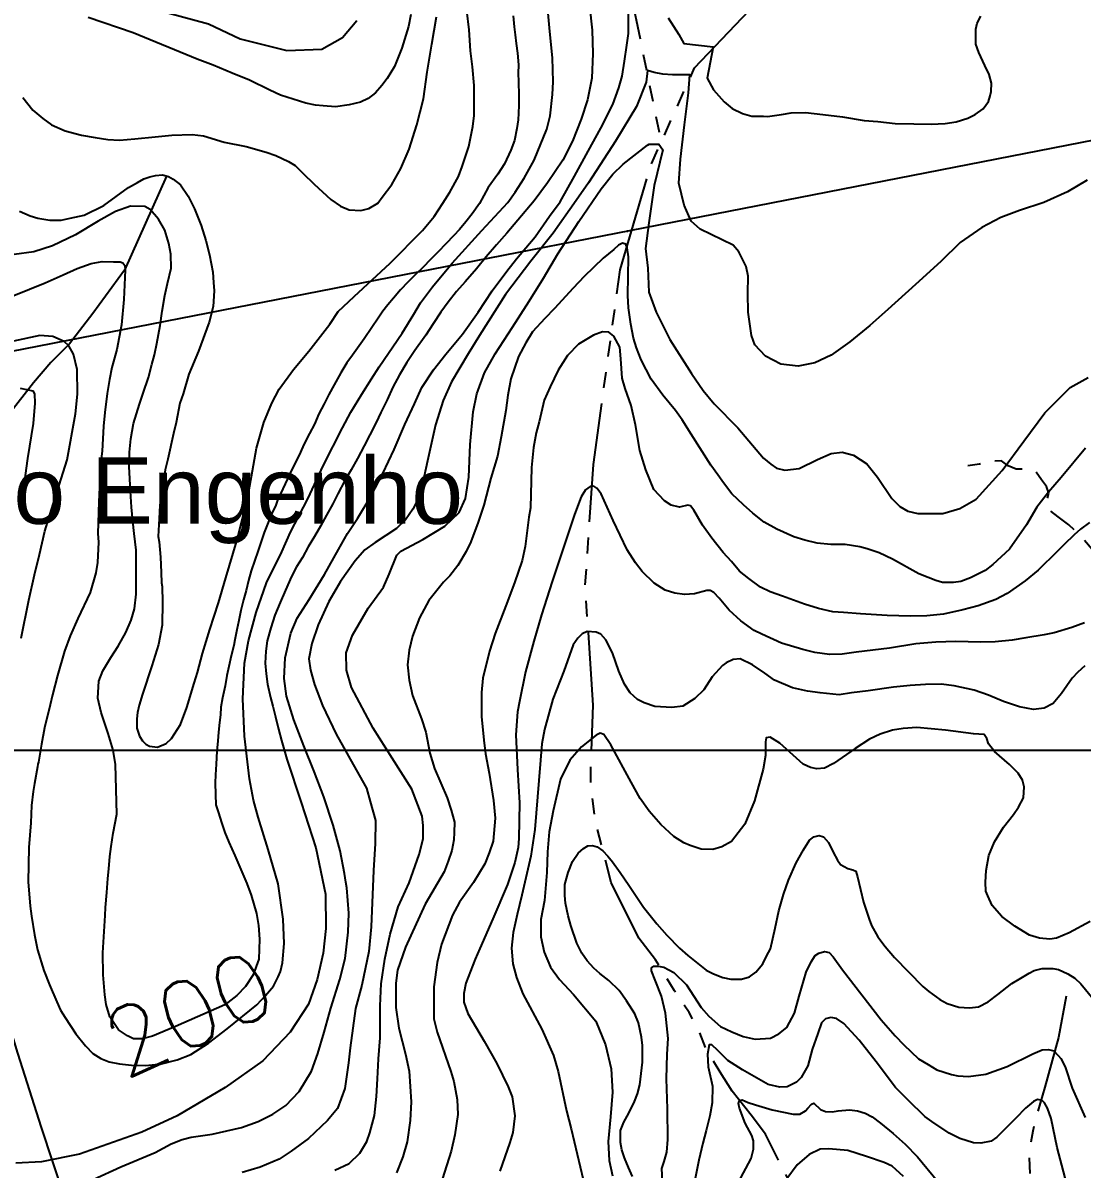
# Model space of a CAD drawing. Header units: millimetres. Extents: x 548366 to 1117317, y 7446967 to 14899125.
# Drawn here: x 550548 to 551217, y 7454151 to 7454874 of the extents above; entities that cross this region are included whole.
import ezdxf
from ezdxf.enums import TextEntityAlignment as Align

# ---------------------------------------------------------------- set-up
doc = ezdxf.new("R2010")
doc.units = ezdxf.units.MM
doc.header["$MEASUREMENT"] = 0
doc.linetypes.add('RIO_PERIODICO', pattern=[5.8, 3, -0.4, 0.4, -0.4, 0.4, -0.4, 0.4, -0.4])
doc.linetypes.add('TRILHA', pattern=[2.25, 1.5, -0.75])
for name, color, linetype in [('CURVA_INTERMEDIÁRIA', 32, 'Continuous'), ('CURVA_MESTRA', 36, 'Continuous'), ('MALHA_TM', 8, 'Continuous'), ('RADIAIS', 222, 'Continuous'), ('RIO_PERIÓDICO', 4, 'RIO_PERIODICO'), ('RIO_PERMANENTE', 4, 'Continuous'), ('TRILHA', 1, 'TRILHA'), ('TXT_CURVA_MESTRA', 7, 'Continuous'), ('TXT_TOPÔNIMOS_1', 2, 'Continuous')]:
    doc.layers.add(name, color=color, linetype=linetype)
doc.styles.add('ARIAL', font='ARIAL.TTF')
doc.styles.add('ROMANS', font='romans.shx')

msp = doc.modelspace()

# ---------------------------------------------------------------- linework, layer by layer
at = {"layer": 'CURVA_INTERMEDIÁRIA'}
for points, elevation in [([(550542.4, 7454702.09), (550562.08, 7454709.97), (550573.59, 7454715.11), (550582.35, 7454719.09), (550591.2, 7454722.19), (550598.17, 7454723.47), (550605.26, 7454723.23), (550609.4, 7454723.23), (550611.24, 7454722.76), (550612.43, 7454720.93), (550612.75, 7454718.14), (550611.76, 7454699.64), (550610.39, 7454683.61), (550607.36, 7454667.9), (550604.33, 7454656.54), (550602.74, 7454649.06), (550601.23, 7454640.23), (550599.8, 7454628.24), (550599, 7454619.57), (550598.13, 7454603.81), (550597.33, 7454597.21), (550596.78, 7454589.89), (550595.98, 7454571.76), (550595.35, 7454551.91), (550595.75, 7454546.36), (550595.19, 7454533.56), (550594.24, 7454526.98), (550590.57, 7454514.49), (550582.83, 7454498.14), (550578.04, 7454487.27), (550574.38, 7454477.48), (550569.92, 7454462.15), (550566.87, 7454450), (550565.28, 7454443.64), (550561.69, 7454429.04), (550559.85, 7454418.9), (550557.94, 7454407.52), (550557.59, 7454406.13), (550557.22, 7454404.44), (550555.39, 7454393.94), (550554.59, 7454388.88), (550553.48, 7454380.13), (550553.08, 7454369.15), (550551.8, 7454353.59), (550551.41, 7454331.97), (550552.61, 7454316.49), (550553.49, 7454310.28), (550555.33, 7454298.36), (550557.24, 7454289.05), (550561.32, 7454276.03), (550564.83, 7454266.8), (550569.46, 7454256.16), (550571.93, 7454250.83), (550574.8, 7454246.37), (550581.5, 7454235.9), (550587.56, 7454228.35), (550592.29, 7454223.46), (550597.23, 7454220.44), (550602.65, 7454218.21), (550609.11, 7454216.94), (550616.68, 7454216.14), (550625.6, 7454215.98), (550635.53, 7454217.01), (550645.58, 7454219.47), (550654.14, 7454222.98), (550665.29, 7454229.98), (550677.01, 7454239.05), (550695.84, 7454254.22), (550701.21, 7454260.07), (550706.23, 7454266.11), (550709.27, 7454271.95), (550710.7, 7454275.21), (550711.98, 7454280.78), (550712.94, 7454293), (550712.38, 7454308.32), (550709.27, 7454330.64), (550702.89, 7454352.25), (550696.67, 7454372.67), (550693.7, 7454383.4), (550691.15, 7454396.93), (550689.79, 7454407.75), (550687.95, 7454423.9), (550686.83, 7454447.43), (550688.02, 7454469.86), (550690.42, 7454483.98), (550695.44, 7454501.84), (550701.9, 7454520.61), (550711.55, 7454540.3), (550716.98, 7454552.68), (550727.92, 7454573.65), (550737.88, 7454594.87), (550749.84, 7454618.57), (550755.04, 7454628.33), (550762.05, 7454639.86), (550768.12, 7454649.46), (550772.97, 7454657.02), (550787.41, 7454678.25), (550794.84, 7454690.3), (550799.14, 7454697.46), (550806.64, 7454707.48), (550818.98, 7454722.44), (550837.8, 7454743.18), (550854.14, 7454760.73), (550858.86, 7454767.23), (550864.59, 7454776.06), (550870.8, 7454787.46), (550878.76, 7454807.1), (550880.9, 7454815.45), (550882.37, 7454828.91), (550882.79, 7454837), (550882.37, 7454852.17), (550880.66, 7454868.63), (550879.24, 7454884.88)], 190), ([(550905.66, 7454884.9), (550907.51, 7454869.64), (550907.93, 7454854.74), (550907.14, 7454839.18), (550904.51, 7454825.57), (550900.56, 7454813.34), (550894.98, 7454799.42), (550888.89, 7454787.5), (550879.17, 7454773.12), (550870.85, 7454761.84), (550860.55, 7454749.69), (550853.48, 7454741.4), (550847.05, 7454734), (550840.55, 7454726.48), (550834.37, 7454718.99), (550827.21, 7454710.65), (550821.88, 7454704.52), (550816.53, 7454697.8), (550811.94, 7454691.55), (550807.05, 7454684.11), (550802.38, 7454676.96), (550795.58, 7454667.33), (550790.37, 7454659.84), (550785.82, 7454652.03), (550781.67, 7454644.19), (550777.95, 7454636.29), (550773.95, 7454628.27), (550771.12, 7454621.79), (550767.13, 7454614.11), (550763.59, 7454607.17), (550759.22, 7454599.25), (550755.27, 7454592.08), (550751.23, 7454585.23), (550746.91, 7454576.89), (550743.67, 7454570.45), (550739.74, 7454563.47), (550735.9, 7454556.36), (550732.24, 7454549.84), (550728.27, 7454543.36), (550724.52, 7454536.62), (550720.82, 7454530.83), (550717.63, 7454524.65), (550713.86, 7454516.08), (550710.48, 7454508.31), (550707.19, 7454500.34), (550704.6, 7454492.36), (550702.3, 7454484.09), (550701.38, 7454477.54), (550700.97, 7454469.96), (550701.57, 7454463.14), (550702.42, 7454456.61), (550704.49, 7454448.38), (550705.8, 7454442.75), (550707.53, 7454436.09), (550709.48, 7454428.37), (550711.37, 7454421.18), (550714.61, 7454409.37), (550723.69, 7454381.91), (550733, 7454353.42), (550739.01, 7454324.22), (550739.36, 7454302.45), (550737.71, 7454286.98), (550733.95, 7454270.3), (550728.28, 7454254.74), (550716.72, 7454237.07), (550699.49, 7454219.01), (550675.84, 7454201.98), (550645.45, 7454184.2), (550623.27, 7454173.96), (550583.91, 7454160.08), (550559.91, 7454155.15), (550543.68, 7454154.33)], 180), ([(550592.48, 7454143.98), (550609.89, 7454152.08), (550631.58, 7454161.04), (550641.59, 7454166.57), (550648.61, 7454169.25), (550654.28, 7454170.68), (550667.47, 7454172.6), (550686.17, 7454176.82), (550696.66, 7454180.71), (550705.78, 7454185.2), (550714.11, 7454190.68), (550722.39, 7454199.64), (550730.18, 7454212.31), (550734.2, 7454223.53), (550738.23, 7454237.05), (550742.53, 7454252.25), (550748.11, 7454270.24), (550751.5, 7454283.56), (550753.38, 7454300.1), (550753.86, 7454312.08), (550752.68, 7454328.19), (550752.03, 7454331.8), (550751.12, 7454337.17), (550748.28, 7454351.54), (550743.93, 7454367.66), (550737.97, 7454385.59), (550731.9, 7454401.6), (550725.5, 7454417.82), (550719.05, 7454434.2), (550714.59, 7454449.13), (550712.92, 7454460.2), (550713.72, 7454473.25), (550717.21, 7454488.87), (550721.29, 7454498.27), (550728.75, 7454510.2), (550738.53, 7454525.88), (550747.28, 7454541.61), (550752.98, 7454551.89), (550759.21, 7454561.32), (550767.97, 7454575.5), (550775.33, 7454589.62), (550782.47, 7454604.82), (550789.17, 7454620.67), (550795.24, 7454633.71), (550799.97, 7454644.04), (550807.27, 7454655.09), (550815.06, 7454664.98), (550825.68, 7454677.65), (550835.45, 7454691.5), (550844.41, 7454704.98), (550853.58, 7454717.44), (550859.76, 7454725.24), (550871.45, 7454739.19), (550880.52, 7454752.13), (550887.17, 7454761.27), (550896.33, 7454777.48), (550904.97, 7454793.2), (550912.84, 7454807.71), (550920.45, 7454822.74), (550924.25, 7454833.22), (550926.4, 7454840.49), (550927.78, 7454849.96), (550929.38, 7454860.06), (550930.29, 7454867.55), (550930.28, 7454885.24)], 170), ([(550546, 7454755.29), (550552.63, 7454752.3), (550557.44, 7454750.81), (550565.11, 7454749.58), (550572.29, 7454749.62), (550578.01, 7454750.86), (550586.86, 7454752.76), (550599.16, 7454758.82), (550614.75, 7454770.23), (550620.39, 7454773.3), (550624.36, 7454775.65), (550628.21, 7454777.02), (550631.75, 7454777.76), (550636.32, 7454778.2), (550640.11, 7454777.14), (550643.04, 7454775.44), (550647.51, 7454772.02), (550652.53, 7454764.77), (550656.44, 7454756.72), (550660.61, 7454746.25), (550663.59, 7454736.77), (550665.83, 7454727.66), (550667.94, 7454716.88), (550668.37, 7454710.31), (550668.81, 7454705.05), (550668.13, 7454695.19), (550665.76, 7454685.33), (550658.99, 7454666.99), (550652.91, 7454652.36), (550649.3, 7454640.04), (550647.25, 7454634.15), (550644.77, 7454621.79), (550643.27, 7454615.04), (550639.54, 7454598.8), (550637.87, 7454592.06), (550637.19, 7454587.23), (550636.32, 7454582.52), (550635.26, 7454575.65), (550634.58, 7454569.51), (550634.02, 7454561.33), (550633.58, 7454549.93), (550634.14, 7454546.46), (550635.01, 7454536.85), (550635.38, 7454527.19), (550635.63, 7454520.62), (550635.94, 7454518.33), (550636.19, 7454508.48), (550635.94, 7454493.86), (550633.64, 7454481.77), (550629.46, 7454468.22), (550623.51, 7454450.32), (550621.58, 7454443.46), (550620.46, 7454438.75), (550619.97, 7454434.78), (550620.03, 7454428.9), (550621.71, 7454423.89), (550623.51, 7454420.91), (550625.62, 7454418.93), (550628.1, 7454417.5), (550633.13, 7454416.95), (550638.59, 7454419.24), (550641.9, 7454422.31), (550647.49, 7454431.3), (550651.59, 7454441.99), (550656.13, 7454457.4), (550658.24, 7454463.97), (550661.53, 7454476.04), (550666.13, 7454491.13), (550671.53, 7454508.15), (550676.14, 7454523.75), (550680.73, 7454539.41), (550683.22, 7454547.25), (550686.45, 7454560.5), (550690.3, 7454575.92), (550692.48, 7454587.85), (550695.46, 7454605.79), (550700.13, 7454621.9), (550705.22, 7454634.08), (550709.88, 7454642.97), (550718.83, 7454655.39), (550728.59, 7454666.96), (550741.94, 7454683.91), (550747.11, 7454691.99), (550757.17, 7454701.39), (550779.85, 7454722.49), (550800.3, 7454743.16), (550807.69, 7454751.84), (550813.12, 7454760.39), (550817.59, 7454767.39), (550822.99, 7454777.17), (550825.41, 7454783.5), (550829.69, 7454796.08), (550832.12, 7454808.79), (550832.87, 7454815.67), (550832.99, 7454823.9), (550832.93, 7454834.68), (550831.85, 7454846.51), (550830.74, 7454856.52), (550829.77, 7454869.7), (550828.24, 7454881.97)], 210), ([(550548.07, 7454826.99), (550554.4, 7454819.07), (550560.59, 7454813.89), (550566.25, 7454809.76), (550574.85, 7454806.06), (550585.14, 7454803.28), (550593.71, 7454801.73), (550601.67, 7454800.54), (550609.17, 7454800.21), (550618.76, 7454800.86), (550631.49, 7454802.2), (550642.17, 7454803.22), (550654.91, 7454803.64), (550662.14, 7454802.8), (550675.07, 7454798.92), (550688.94, 7454796.17), (550701.56, 7454792.58), (550707.67, 7454790.44), (550715.7, 7454786.62), (550720.06, 7454784.03), (550724.91, 7454779.19), (550732.04, 7454772.43), (550742.39, 7454762.73), (550748.66, 7454758.49), (550754.15, 7454756.14), (550761.49, 7454755.8), (550766.56, 7454757.01), (550772.22, 7454760.37), (550774.92, 7454764.12), (550780.93, 7454772.23), (550786.57, 7454782.17), (550791.88, 7454794.42), (550796.68, 7454809.7), (550800.98, 7454826.18), (550803.36, 7454842.96), (550806.19, 7454860.7), (550809.15, 7454877.91)], 220), ([(550793.07, 7454879.51), (550791.5, 7454871.91), (550787.23, 7454858.14), (550782.59, 7454846.55), (550778, 7454839.04), (550774.75, 7454834.59), (550770.58, 7454829.96), (550765.97, 7454826.51), (550761.25, 7454824.02), (550754.04, 7454822.39), (550745.37, 7454821.11), (550737.6, 7454821.71), (550732.87, 7454822.14), (550726.61, 7454823.51), (550718.79, 7454826.08), (550710.72, 7454828.56), (550704.05, 7454831.7), (550691.09, 7454838.04), (550680.27, 7454842.49), (550668.16, 7454847.38), (550658.2, 7454851.32), (550617.7, 7454867.78), (550589.39, 7454877.54)], 230), ([(550631.79, 7454882.59), (550665.35, 7454873.65), (550685.15, 7454864.14), (550714.65, 7454856.77), (550736.77, 7454857.59), (550749.88, 7454864.95), (550758.9, 7454875.6)], 240), ([(550955.48, 7454877.26), (550962.11, 7454866.93), (550965.2, 7454861.19), (550983.72, 7454859.03), (550980.13, 7454839.28), (550984.05, 7454831.94), (550990.85, 7454824.27), (550995.91, 7454820.15), (551002.31, 7454816.86), (551008.32, 7454815.37), (551015.57, 7454815.25), (551017.83, 7454815.16), (551019.51, 7454815.37), (551026.91, 7454816.28), (551033.04, 7454817.32), (551042.2, 7454817.69), (551052.98, 7454816.38), (551065.51, 7454814.94), (551079.24, 7454812.55), (551087.66, 7454811.95), (551098.62, 7454810.72), (551110.45, 7454810.34), (551121.48, 7454810.28), (551130.36, 7454810.68), (551137.26, 7454811.75), (551144.49, 7454814.02), (551149.1, 7454816.31), (551154.18, 7454819.82), (551157.63, 7454824.52), (551158.7, 7454828.21), (551159.2, 7454830.8), (551159.45, 7454836.02), (551158, 7454841.66), (551155.39, 7454847.16), (551151.59, 7454855.39), (551149.66, 7454860.8), (551149.56, 7454870.25), (551150.56, 7454873.97), (551152.72, 7454878.39)], 170), ([(551219.83, 7454774.9), (551207.45, 7454767.52), (551192.45, 7454760.77), (551177.24, 7454755.82), (551165.49, 7454751.32), (551153.49, 7454744.94), (551139.74, 7454735.56), (551127.45, 7454723.46), (551111.46, 7454709.08), (551094.05, 7454693.13), (551082.68, 7454683.12), (551070.19, 7454672.87), (551058.25, 7454664.43), (551048, 7454659.55), (551037.5, 7454657.43), (551026.48, 7454658.68), (551016.95, 7454663.81), (551010.18, 7454670.93), (551008.11, 7454676.85), (551005.95, 7454691.48), (551005.68, 7454703.36), (551005.91, 7454714.21), (551004.65, 7454720.34), (551000, 7454729.59), (550996.36, 7454733.84), (550975.51, 7454743.92), (550969.99, 7454749.05), (550965.59, 7454759.18), (550962.14, 7454773.01), (550963.27, 7454788.22), (550965.68, 7454809.87), (550968.31, 7454829.98), (550969.18, 7454841.36), (550958.16, 7454841.33), (550952.09, 7454841.74), (550946.63, 7454842.75), (550942.38, 7454844.16), (550941.57, 7454836.69), (550935.48, 7454821.3), (550922.23, 7454799.54), (550905.07, 7454773.29), (550897.32, 7454762.03), (550882.78, 7454741.32), (550868.73, 7454723.71), (550852.84, 7454702.7), (550836.4, 7454676.81), (550829.27, 7454665.3), (550818.6, 7454647.66), (550813.34, 7454635.77), (550808.59, 7454620.51), (550803.44, 7454597.63), (550799.94, 7454581.37), (550796.54, 7454571.64), (550794.29, 7454567.26), (550789.53, 7454560.5), (550784.01, 7454555), (550770.47, 7454546.11), (550763.9, 7454541.53), (550757.88, 7454534.64), (550748.48, 7454521.51), (550741.3, 7454508.92), (550734.41, 7454494.16), (550730.51, 7454482.32), (550728.5, 7454472.69), (550729.63, 7454465.56), (550732.16, 7454456.56), (550737.3, 7454443.3), (550745.83, 7454425.04), (550758.38, 7454402.52), (550765.02, 7454391.01), (550767.4, 7454382.63), (550770.68, 7454370.63), (550770.55, 7454356.12), (550769.43, 7454338.98), (550767.92, 7454303.57), (550766.42, 7454287.89), (550762.15, 7454266.66), (550758.14, 7454251.9), (550754.63, 7454227.17), (550753.63, 7454217.66), (550751.23, 7454201.54), (550746.6, 7454188.91), (550740.45, 7454181.15), (550728.4, 7454169.92), (550717.37, 7454161.91), (550709.85, 7454156.91), (550697.82, 7454151.79), (550686.61, 7454148.37)], 160), ([(551218.89, 7454605.76), (551203.51, 7454587.08), (551195.43, 7454577.82), (551188.23, 7454568.51), (551181.57, 7454557.27), (551170.84, 7454541.98), (551160.46, 7454532.32), (551155.43, 7454528.51), (551146.25, 7454523.78), (551140.23, 7454521.55), (551135.53, 7454520.81), (551128.6, 7454520.98), (551124.46, 7454522.22), (551119.59, 7454523.96), (551113.74, 7454526.41), (551096.95, 7454535.59), (551088.6, 7454539.56), (551081.12, 7454542.08), (551076.5, 7454543.4), (551067.17, 7454544.81), (551058.09, 7454544.82), (551049.43, 7454545.81), (551041.75, 7454547.55), (551034.83, 7454549.63), (551023.91, 7454554.59), (551016.02, 7454559.05), (551008.87, 7454564.67), (551002.92, 7454569.86), (550995.67, 7454576.89), (550990.42, 7454583.83), (550986.76, 7454588.78), (550982.31, 7454595.05), (550969.99, 7454614.47), (550964.23, 7454623.48), (550960.07, 7454629.51), (550952.01, 7454639.18), (550944.59, 7454649.25), (550938.36, 7454661.48), (550935.36, 7454668.92), (550933.6, 7454675.19), (550931.76, 7454683.96), (550930.34, 7454694.37), (550930, 7454702.13), (550930.42, 7454726.55), (550929.51, 7454732.25), (550928.59, 7454734.57), (550926.52, 7454735.06), (550924.12, 7454733.91), (550921.06, 7454731.18), (550914.36, 7454725.55), (550902.32, 7454713.99), (550895.46, 7454706.72), (550883.71, 7454693.82), (550877.56, 7454687.47), (550869.79, 7454679.12), (550865.57, 7454672.09), (550860.92, 7454663.59), (550856.13, 7454649.37), (550854.21, 7454639.12), (550852.97, 7454629.53), (550849.92, 7454612.83), (550847.61, 7454600.6), (550843.54, 7454586.72), (550839.07, 7454569.77), (550835.51, 7454558.87), (550830.79, 7454546.63), (550827.88, 7454540.46), (550822.58, 7454531.52), (550817.58, 7454525.02), (550813.6, 7454521.05), (550804.32, 7454509.55), (550798.51, 7454498.66), (550793.95, 7454487), (550791.96, 7454478.09), (550790.96, 7454468.91), (550791.96, 7454459.23), (550794.03, 7454449.48), (550799.67, 7454434.76), (550802.5, 7454426.42), (550805.06, 7454413.11), (550807.88, 7454403.46), (550815.84, 7454384.96), (550818.49, 7454377.19), (550820.48, 7454369.66), (550820.4, 7454362.99), (550820.15, 7454358.36), (550818.82, 7454351.66), (550816.59, 7454344.87), (550814.01, 7454338.29), (550802.06, 7454317.79), (550789.54, 7454290.6), (550784.65, 7454276.13), (550783.41, 7454267.96), (550783.49, 7454252.49), (550785.48, 7454239.53), (550789.71, 7454223.16), (550792.03, 7454212.33), (550793.19, 7454193), (550792.62, 7454181.34), (550790.71, 7454167.79), (550787.98, 7454158.37), (550783.84, 7454148.11)], 140), ([(550547.04, 7454485.72), (550551.92, 7454509.68), (550555.4, 7454525.78), (550558.49, 7454538.62), (550561.88, 7454553.22), (550566.19, 7454567), (550575.96, 7454598.39), (550581.41, 7454627.44), (550582.63, 7454639.71), (550582.35, 7454655.45), (550579.99, 7454664.97), (550577.08, 7454670.32), (550574.17, 7454673.03), (550566.94, 7454676.13), (550558.77, 7454676.88), (550542.16, 7454673.31)], 180), ([(551221.34, 7454558.75), (551215.68, 7454554.59), (551211.71, 7454550.91), (551205.37, 7454544.9), (551200.98, 7454540.37), (551189, 7454528.76), (551180.76, 7454521.94), (551169.43, 7454513.96), (551162.34, 7454510.22), (551151.1, 7454506.25), (551141.38, 7454503.57), (551129.31, 7454500.87), (551118.79, 7454499.79), (551108.4, 7454499.69), (551093.62, 7454500.12), (551076.75, 7454501.02), (551066.03, 7454501.91), (551059.37, 7454502.39), (551050.3, 7454504.44), (551041.51, 7454507.3), (551027.54, 7454512.25), (551019.87, 7454514.91), (551013.67, 7454518.03), (551006.33, 7454523.46), (551000.51, 7454528.1), (550995.35, 7454534.07), (550990.17, 7454539.73), (550982.99, 7454548.84), (550977.01, 7454557.02), (550971.6, 7454566.49), (550969.59, 7454569.32), (550967.85, 7454569.64), (550962.55, 7454568.35), (550957.26, 7454569.79), (550953.05, 7454572.39), (550946.46, 7454579.58), (550941.3, 7454591.94), (550937.59, 7454604.17), (550934.75, 7454620.38), (550932, 7454632.53), (550928.36, 7454643.3), (550926.43, 7454649.85), (550925.53, 7454662.16), (550924.93, 7454669.48), (550921.08, 7454676.43), (550918.03, 7454678.91), (550913.87, 7454679.15), (550908.18, 7454676.99), (550898.9, 7454671.31), (550891.83, 7454664.22), (550885.91, 7454655.03), (550880.86, 7454644.42), (550877.19, 7454635.95), (550873.89, 7454622.22), (550872.14, 7454615.26), (550870.38, 7454606.15), (550869.2, 7454593.44), (550868.49, 7454568.04), (550867.45, 7454562.12), (550865.13, 7454543.65), (550863.2, 7454534.86), (550858.32, 7454520.71), (550853.01, 7454506.15), (550846.2, 7454488.72), (550842.58, 7454477.62), (550838.49, 7454460.5), (550837.61, 7454451.48), (550837.68, 7454436.29), (550838.96, 7454421.34), (550840.16, 7454412.79), (550842.49, 7454400.42), (550845.13, 7454383.23), (550846.24, 7454372.13), (550844.96, 7454357.58), (550842.47, 7454350.3), (550839.66, 7454343.28), (550832.46, 7454331.53), (550823.62, 7454318.98), (550819.29, 7454310.9), (550812.32, 7454292.61), (550809.6, 7454281.09), (550807.43, 7454265.6), (550807.44, 7454245.45), (550809.69, 7454236.91), (550818.19, 7454212.13), (550820.03, 7454205.97), (550822.27, 7454194.54), (550822.59, 7454184.97), (550820.67, 7454172.25), (550818.35, 7454161.95), (550810.01, 7454135.43)], 130), ([(550546.44, 7454643.59), (550554.45, 7454641.87), (550555.36, 7454640.05), (550555.56, 7454634.09), (550554.55, 7454621.34), (550550.91, 7454599.22), (550547.97, 7454577.62)], 170), ([(551218.32, 7454495.36), (551210.16, 7454492.42), (551199.03, 7454489.15), (551192.73, 7454487.93), (551181.28, 7454485.85), (551172.49, 7454484.5), (551161.76, 7454483.5), (551152.61, 7454483.29), (551137.02, 7454483.59), (551124.45, 7454483.18), (551111.75, 7454482.15), (551095.06, 7454479.4), (551074.11, 7454476.87), (551065.27, 7454475.71), (551057.23, 7454475.5), (551048.05, 7454476.79), (551040.41, 7454478.59), (551027.06, 7454482.62), (551014.45, 7454488.21), (551009.6, 7454490.58), (551001.21, 7454496.75), (550993.92, 7454503.36), (550987.61, 7454511.07), (550984.22, 7454514.66), (550981.98, 7454515.8), (550979.89, 7454515.87), (550972.02, 7454513.64), (550965.67, 7454513.35), (550959.61, 7454514.21), (550953.52, 7454516.04), (550946.6, 7454520.56), (550939.1, 7454527.74), (550934.71, 7454533.27), (550929.64, 7454541.52), (550920.8, 7454559.94), (550913.08, 7454576.96), (550910.48, 7454580.4), (550908.53, 7454581.62), (550906.08, 7454581.48), (550903.21, 7454579.47), (550900.47, 7454575.01), (550896.36, 7454563.83), (550889.23, 7454542.44), (550882.1, 7454521.42), (550875.46, 7454500.46), (550870.56, 7454483.76), (550865.29, 7454464.39), (550861.54, 7454445.81), (550860.25, 7454439.21), (550859.31, 7454424.79), (550860.38, 7454402.76), (550861.67, 7454381.88), (550861.24, 7454359.34), (550860.8, 7454353.59), (550858.72, 7454344.04), (550854.03, 7454330.18), (550844.8, 7454308.58), (550836.51, 7454289.79), (550833.64, 7454283.04), (550827.74, 7454267.98), (550826.37, 7454261.44), (550826.52, 7454255.98), (550829.04, 7454248.83), (550839.2, 7454231.34), (550847.19, 7454217.23), (550854.47, 7454202.53), (550856.85, 7454196.28), (550858.66, 7454184.11), (550857.44, 7454173.76), (550855.57, 7454167.33), (550849.07, 7454149.33)], 120), ([(551218.35, 7454468.34), (551214.08, 7454464.36), (551210.34, 7454460.47), (551203.61, 7454450.75), (551198.38, 7454444.46), (551192.81, 7454441.46), (551186, 7454440.79), (551177.12, 7454442.44), (551167.03, 7454445.75), (551157.61, 7454449.74), (551148.56, 7454452.85), (551136.02, 7454455.72), (551127.69, 7454456.6), (551117.81, 7454456.59), (551108.27, 7454455.92), (551097.67, 7454454.91), (551081.71, 7454452.58), (551071.08, 7454451.13), (551063.4, 7454450.04), (551051.36, 7454451.15), (551043.31, 7454452.37), (551033.84, 7454454.47), (551022.64, 7454459.13), (551016.35, 7454463.69), (551008.74, 7454468.89), (551000.93, 7454472.65), (550996.48, 7454472.2), (550992.02, 7454470.21), (550989.68, 7454468.43), (550983.22, 7454461.23), (550977.88, 7454453.15), (550972.26, 7454447.61), (550964.58, 7454442.73), (550957.81, 7454441.95), (550947.03, 7454442.5), (550940.37, 7454444.94), (550936.04, 7454447.04), (550931.38, 7454451.24), (550927.83, 7454456.78), (550924.17, 7454464.97), (550920.26, 7454476.45), (550916.05, 7454484.75), (550912.94, 7454488.19), (550909.95, 7454489.62), (550904.28, 7454489.95), (550901.18, 7454488.51), (550898.4, 7454485.74), (550895.38, 7454481.56), (550889.61, 7454464.85), (550882.7, 7454447.18), (550877.36, 7454428.03), (550875.69, 7454419.08), (550873.01, 7454385.56), (550871.23, 7454364.86), (550868.67, 7454348.06), (550863.01, 7454323.6), (550860.02, 7454311.32), (550857.58, 7454299.92), (550856.58, 7454290.07), (550857.32, 7454280.17), (550859.7, 7454271.62), (550863.69, 7454261.11), (550875.68, 7454238.87), (550883.12, 7454222.37), (550886, 7454212.12), (550891.22, 7454187.44), (550894.13, 7454176.05), (550901.71, 7454143.98)], 110), ([(550932.81, 7454145.87), (550930.38, 7454151.49), (550927.78, 7454157.71), (550926.17, 7454162.66), (550925.24, 7454167.29), (550925.29, 7454175), (550927.48, 7454180.23), (550930.65, 7454185.98), (550934.23, 7454193.29), (550936.08, 7454198.11), (550937.52, 7454203.69), (550938.39, 7454210.94), (550939.25, 7454218.07), (550939.31, 7454228.66), (550938.67, 7454233.87), (550936.71, 7454242.85), (550934.34, 7454248.54), (550929.2, 7454256.88), (550924.39, 7454263.24), (550918.04, 7454269.63), (550912.27, 7454274), (550908.57, 7454277.5), (550904.19, 7454282.1), (550900.96, 7454286.88), (550897.83, 7454293.19), (550894.03, 7454304.41), (550892.28, 7454310.38), (550890.55, 7454318.37), (550890.09, 7454323.36), (550890.2, 7454330.21), (550892.28, 7454337.89), (550894.99, 7454344.68), (550898.64, 7454350.06), (550901.87, 7454353.05), (550904.71, 7454354.74), (550907.71, 7454354.92), (550910.7, 7454354.11), (550914.11, 7454351.52), (550917.4, 7454348.19), (550920.22, 7454344.62), (550925.1, 7454337.91), (550930.58, 7454329.74), (550939.93, 7454315.94), (550948.26, 7454305.38), (550954.57, 7454298.26), (550962.66, 7454290.03), (550967.88, 7454285.34), (550973.08, 7454281.2), (550979.5, 7454276.25), (550983.98, 7454273.91), (550989.83, 7454271.44), (550994.87, 7454270.52), (551001.72, 7454270.4), (551006.8, 7454271.97), (551010.82, 7454274.91), (551015.07, 7454280.2), (551017.52, 7454285.03), (551020.03, 7454289.52), (551022.93, 7454302.77), (551025.36, 7454313.61), (551028.22, 7454323.91), (551031.41, 7454333.06), (551036.21, 7454343.88), (551040.92, 7454352.18), (551044.57, 7454358.18), (551047.43, 7454360.38), (551050.72, 7454361.14), (551053.5, 7454360.38), (551056.71, 7454356.65), (551059.57, 7454350.55), (551062.22, 7454345.67), (551064.25, 7454342.96), (551068.8, 7454340.25), (551071.93, 7454339.48), (551073.79, 7454338.61), (551074.9, 7454335.01), (551078.76, 7454319), (551082.27, 7454308.32), (551083.77, 7454304.4), (551087.82, 7454297.11), (551092.38, 7454291.03), (551098.18, 7454284.24), (551116.18, 7454265.85), (551120.06, 7454262.6), (551126.9, 7454257.64), (551131.53, 7454255.03), (551138.97, 7454252.82), (551145.56, 7454252.3), (551151.36, 7454253.02), (551157.47, 7454256.09), (551163.54, 7454260.72), (551172.42, 7454267.71), (551177.93, 7454271.09), (551183.22, 7454274.35), (551186.49, 7454275.86), (551191.51, 7454277.16), (551198.3, 7454277.17), (551201.73, 7454276.56), (551207.8, 7454273.76), (551212.11, 7454271.08), (551215.96, 7454267.62), (551223.72, 7454258.16)], 90), ([(550952.86, 7454123.08), (550951.52, 7454150.89), (550952.95, 7454155.4), (550954.61, 7454161.24), (550955.16, 7454169.17), (550955.04, 7454188.56), (550954.38, 7454207.62), (550954.81, 7454223.15), (550955.37, 7454233.02), (550953.82, 7454249.11), (550951.26, 7454259.66), (550947.17, 7454269.8), (550944.96, 7454275.63), (550944.96, 7454277.73), (550946.29, 7454278.61), (550949.05, 7454278.72), (550952.59, 7454278.06), (550959, 7454274.75), (550966.97, 7454266.82), (550976.27, 7454252.61), (550980.99, 7454247.08), (550988.52, 7454240.69), (550995.53, 7454237.2), (551002.75, 7454234.34), (551010.43, 7454232.68), (551020.03, 7454233.23), (551025.37, 7454235.98), (551030.28, 7454240.06), (551035.19, 7454248.99), (551038.07, 7454259.64), (551042.56, 7454274.96), (551045.76, 7454281.43), (551048.17, 7454285.51), (551050.47, 7454286.83), (551054.09, 7454288.04), (551057.05, 7454287.27), (551059.57, 7454284.52), (551065.38, 7454276.47), (551089.83, 7454244.8), (551098.64, 7454234.68), (551104.14, 7454228.95), (551113.38, 7454220.14), (551119.54, 7454216.62), (551125.04, 7454213.21), (551134.17, 7454210.35), (551138.31, 7454209.53), (551144.92, 7454209.09), (551155.92, 7454210.42), (551169.46, 7454215.38), (551185.64, 7454223.32), (551191.43, 7454225.77), (551195.39, 7454226.1), (551198.8, 7454225.33), (551201.67, 7454222.25), (551203.21, 7454220.48), (551205.96, 7454215.2), (551210.47, 7454201.65), (551218.54, 7454183.18)], 80), ([(551208.89, 7454133.84), (551201.03, 7454164.3), (551197.12, 7454182.47), (551194.86, 7454189), (551192.97, 7454192.32), (551191.54, 7454193.86), (551188.58, 7454194.58), (551185.96, 7454193.27), (551180.98, 7454189.11), (551174.88, 7454182.66), (551162.89, 7454170.66), (551159.33, 7454168.17), (551152.69, 7454166.98), (551148.19, 7454167.21), (551139.53, 7454169.94), (551132.83, 7454173.32), (551121.92, 7454180.68), (551117.41, 7454183.88), (551106.86, 7454194.09), (551099, 7454202.01), (551086.67, 7454218.27), (551075.96, 7454231.86), (551066.25, 7454242.43), (551061.64, 7454245.63), (551058.09, 7454246.23), (551054.66, 7454245.51), (551052.18, 7454242.9), (551049.82, 7454236.24), (551046.38, 7454226.07), (551043.66, 7454215.85), (551039.3, 7454208.48), (551036.35, 7454205.39), (551030.58, 7454202.54), (551025.81, 7454202.33), (551018.49, 7454203.99), (551002.27, 7454213.14), (550993.17, 7454219.09), (550986.84, 7454225.5), (550983.01, 7454229.07), (550981.34, 7454228.95), (550980.27, 7454223.13), (550980.74, 7454215.17), (550983.37, 7454202.84), (550983.13, 7454192.38), (550981.82, 7454184.19), (550979.44, 7454175.04), (550977.28, 7454166.87), (550974.78, 7454156.18), (550970.49, 7454135.08)], 70), ([(550999.52, 7454141.82), (551007.87, 7454157.28), (551009.21, 7454163.14), (551009.21, 7454168.44), (551008.2, 7454171.71), (551003.96, 7454179.56), (551000.4, 7454189.06), (550999.84, 7454192.04), (551000.51, 7454193.92), (551002.07, 7454194.36), (551005.86, 7454192.59), (551010.48, 7454191.2), (551021.09, 7454187.99), (551034.22, 7454185.24), (551038.6, 7454185.35), (551042.01, 7454187.34), (551043.65, 7454189), (551045.96, 7454191.65), (551047.34, 7454192.29), (551051.58, 7454188.16), (551054.65, 7454186.94), (551058.84, 7454186.76), (551062.75, 7454187.32), (551069.83, 7454188.07), (551074.95, 7454187.33), (551079.8, 7454185.83), (551084.09, 7454183.59), (551089.54, 7454179.6), (551097.38, 7454173.06), (551104.94, 7454166.34), (551112.72, 7454158.25), (551125.7, 7454142.69)], 60)]:
    msp.add_lwpolyline(points, dxfattribs=dict(at, elevation=elevation))
at = {"layer": 'CURVA_MESTRA'}
for points, elevation in [([(550857.66, 7454878.64), (550858.23, 7454871.69), (550858.93, 7454866.64), (550859.51, 7454861.05), (550860.22, 7454855.09), (550860.93, 7454847.77), (550860.64, 7454842.38), (550860.93, 7454836.85), (550861.07, 7454828.62), (550861.07, 7454822.24), (550860.91, 7454817.14), (550860.82, 7454813.05), (550859.95, 7454807.59), (550858.49, 7454799.95), (550856.17, 7454793.9), (550852.17, 7454785.13), (550847.95, 7454778.74), (550841.88, 7454770.15), (550836.37, 7454760.08), (550831.76, 7454753.71), (550827.79, 7454748.52), (550823.74, 7454743.77), (550820.12, 7454739.89), (550815.04, 7454734.68), (550810.27, 7454729.58), (550804.96, 7454724.38), (550801.23, 7454720.47), (550795.24, 7454714.64), (550791.06, 7454710.45), (550786.42, 7454705.61), (550781.99, 7454700.38), (550778.55, 7454696.2), (550775.3, 7454692.07), (550772.43, 7454687.84), (550768.34, 7454681.86), (550763.58, 7454674.72), (550759.38, 7454668.71), (550756.23, 7454664.46), (550752.5, 7454659.49), (550748.79, 7454653.29), (550744.52, 7454645.63), (550741.25, 7454639.56), (550738.25, 7454633.68), (550734.96, 7454627.32), (550732.07, 7454620.77), (550728.91, 7454614.91), (550725.5, 7454608.03), (550723.27, 7454603.26), (550720.53, 7454597.38), (550718.3, 7454593), (550715.07, 7454586.41), (550712.1, 7454579.92), (550709.04, 7454573.52), (550707.71, 7454569.64), (550705.13, 7454564.06), (550702.49, 7454557.68), (550700.4, 7454552.46), (550698.21, 7454546.14), (550696.37, 7454540.35), (550694.51, 7454534.93), (550692.18, 7454528.16), (550690.58, 7454522.08), (550688.95, 7454515.75), (550687.33, 7454509.98), (550685.7, 7454503.21), (550684.44, 7454496.83), (550683.22, 7454490.98), (550681.88, 7454484.71), (550681.25, 7454481.03), (550679.56, 7454474.64), (550678.17, 7454467.81), (550676.89, 7454462.1), (550675.7, 7454455.6), (550674.1, 7454448.17), (550673.14, 7454442.21), (550672.75, 7454437.39), (550672.29, 7454432.41), (550671.6, 7454426.33), (550671.06, 7454420.91), (550670.43, 7454414.47), (550670, 7454406.25), (550669.58, 7454399.43), (550669.5, 7454394.36), (550669.65, 7454387.09), (550669.95, 7454380.43), (550671.49, 7454375.4), (550673.4, 7454369.39), (550675.59, 7454363.03), (550678.16, 7454356.96), (550681.78, 7454348.48), (550689.42, 7454330.78), (550692.11, 7454323.47), (550695.59, 7454311.9), (550696.72, 7454304.44), (550697.35, 7454295.77), (550697.05, 7454283.09), (550693.44, 7454273.26), (550688.57, 7454265.81), (550683.16, 7454260.26), (550675.61, 7454254.33), (550644.35, 7454240.63), (550629.89, 7454234.55), (550623.45, 7454232.88), (550617.88, 7454232.91), (550614.07, 7454234.7), (550608.43, 7454238.48), (550602.89, 7454246.67), (550600.68, 7454254.41), (550599.89, 7454260.53), (550598.67, 7454273.15), (550598.58, 7454287.02), (550600.01, 7454310.64), (550600.29, 7454315.7), (550600.99, 7454325.11), (550601.66, 7454333.94), (550602.3, 7454340.03), (550603.07, 7454347.96), (550603.89, 7454354.21), (550605.1, 7454362.69), (550607.37, 7454374.64), (550606.66, 7454405.91), (550604.98, 7454415.12), (550601.94, 7454425.64), (550597.57, 7454438.81), (550595.5, 7454447.76), (550596.1, 7454458.64), (550598.56, 7454465.17), (550603.53, 7454473.49), (550608.21, 7454480.69), (550613.15, 7454489.4), (550616.5, 7454497.11), (550618.54, 7454504.35), (550619.65, 7454513.53), (550619.69, 7454524.27), (550619.65, 7454533.77), (550619.52, 7454541.19), (550618.41, 7454551.82), (550617.48, 7454559.68), (550616.75, 7454568.45), (550615.94, 7454578.46), (550615.62, 7454586.23), (550615.17, 7454594.04), (550615.49, 7454603.23), (550616.25, 7454611.61), (550617.84, 7454621.17), (550621.73, 7454633.51), (550624.02, 7454640.46), (550627.31, 7454650.34), (550629.56, 7454658.5), (550631.22, 7454664.62), (550632.69, 7454671.67), (550634.78, 7454683.21), (550636.09, 7454692.23), (550637.61, 7454702.05), (550639.36, 7454709.6), (550641.72, 7454719.39), (550641.43, 7454728.18), (550640.25, 7454734.84), (550637.66, 7454743.35), (550633.74, 7454750.27), (550628.35, 7454756.4), (550625.03, 7454758.24), (550616.05, 7454758.53), (550606.6, 7454755.12), (550595.61, 7454748.99), (550581.35, 7454740.3), (550566.78, 7454733.36), (550555.07, 7454729.64), (550542.52, 7454727.84)], 200), ([(550745.05, 7454149.97), (550753.95, 7454154.16), (550760.86, 7454160.54), (550765.21, 7454168.04), (550767.07, 7454173.53), (550769.97, 7454184.34), (550771.36, 7454196.37), (550771.84, 7454207.48), (550772.66, 7454220.1), (550773.7, 7454233.35), (550773.56, 7454253.64), (550774.32, 7454267.46), (550776.6, 7454283.14), (550779.85, 7454298.88), (550785.02, 7454316.2), (550791.94, 7454331.32), (550798.21, 7454349.07), (550800.84, 7454359.09), (550800.84, 7454367.46), (550800.22, 7454373.27), (550793.53, 7454390.35), (550781.23, 7454409.89), (550769.14, 7454428.95), (550755.53, 7454454.63), (550752.27, 7454465.63), (550752.2, 7454476.53), (550756.07, 7454487.58), (550766.08, 7454504.62), (550775.69, 7454517.95), (550779.29, 7454526.13), (550784.05, 7454538.04), (550786.61, 7454540.76), (550800.62, 7454547.99), (550814.51, 7454556.36), (550823.5, 7454565.07), (550827.43, 7454573.95), (550829.65, 7454587.3), (550830.53, 7454608.01), (550832.38, 7454628.59), (550834.66, 7454640.05), (550839.42, 7454653.16), (550846.31, 7454665.24), (550857.21, 7454682.01), (550867.69, 7454698.44), (550876.72, 7454713.07), (550885.68, 7454728.4), (550899.06, 7454748.7), (550913.18, 7454769.41), (550920.44, 7454778.74), (550926.98, 7454784.87), (550942.29, 7454796.89), (550943.47, 7454797.57), (550949.58, 7454797.58), (550951.97, 7454794.01), (550946.56, 7454771.56), (550943.23, 7454747.87), (550941.15, 7454731.66), (550942.52, 7454719.38), (550943.13, 7454704.11), (550947.88, 7454691.57), (550956.57, 7454674.29), (550970.22, 7454652.86), (550977.41, 7454642.19), (550984.37, 7454633.72), (550999.32, 7454618.47), (551015.52, 7454599.42), (551020.19, 7454595.68), (551023.77, 7454593.06), (551029.16, 7454591.85), (551038.17, 7454592.92), (551049.69, 7454598.5), (551058.34, 7454602.4), (551065.33, 7454603.13), (551072.43, 7454601.32), (551080.84, 7454595.87), (551087.65, 7454587.4), (551096.57, 7454573.97), (551101.75, 7454568.93), (551106.63, 7454566.01), (551113.08, 7454564.46), (551128.79, 7454564.52), (551139.5, 7454567.61), (551149.9, 7454573.52), (551166.22, 7454591.64), (551179.92, 7454610.12), (551193.14, 7454627.92), (551209.09, 7454644.05), (551220.47, 7454650.4)], 150), ([(551221.69, 7454306.78), (551208.55, 7454299.73), (551200.61, 7454296.31), (551196.42, 7454295.82), (551189.85, 7454296.43), (551183.42, 7454298.33), (551174.16, 7454303.98), (551166.14, 7454309.94), (551160.03, 7454316.96), (551157.2, 7454323.15), (551155.95, 7454326.06), (551155.72, 7454331.78), (551156.11, 7454339.1), (551157.85, 7454348.53), (551161.42, 7454357.25), (551167.03, 7454366.36), (551173.3, 7454374.45), (551176.59, 7454379.03), (551179.62, 7454384.96), (551180.14, 7454391.96), (551179.13, 7454396.16), (551176.45, 7454400.62), (551170.93, 7454406.04), (551161.45, 7454414.3), (551157.54, 7454418.95), (551156.52, 7454422.39), (551154.98, 7454424.98), (551148.14, 7454425.25), (551130.38, 7454427.72), (551112.33, 7454429.35), (551103.76, 7454428.81), (551097.09, 7454427.66), (551089.33, 7454425.17), (551082.53, 7454422.07), (551073.51, 7454416.08), (551059.82, 7454406.57), (551054.01, 7454403.57), (551049.22, 7454403.17), (551045.22, 7454404.01), (551040.53, 7454406.19), (551025.95, 7454419.42), (551019.72, 7454423.3), (551017.28, 7454422.77), (551016.8, 7454420.3), (551016.8, 7454411.76), (551015.45, 7454402.97), (551010.01, 7454383.07), (551003.78, 7454368.34), (550995.47, 7454357.41), (550989.35, 7454354.05), (550983.65, 7454352.42), (550976.33, 7454352.61), (550969.29, 7454354.91), (550965.35, 7454356.54), (550958.99, 7454360.56), (550950.88, 7454368.19), (550943.47, 7454376.43), (550937.68, 7454384.54), (550932.11, 7454394.89), (550919.32, 7454418.33), (550914.9, 7454424.85), (550912.49, 7454425.74), (550909.99, 7454424.58), (550900.72, 7454417.24), (550893.32, 7454408.71), (550887.43, 7454396.78), (550882.74, 7454376.8), (550880.32, 7454363.52), (550879.16, 7454350.86), (550878.78, 7454337.74), (550877.43, 7454320.2), (550875.02, 7454308.14), (550875.02, 7454297.21), (550877.24, 7454287.54), (550881.09, 7454278.05), (550886.85, 7454270.29), (550895.63, 7454260.73), (550909.86, 7454244.05), (550915.92, 7454229.09), (550919.48, 7454213.95), (550920.26, 7454199.04), (550918.91, 7454183.52), (550917.49, 7454168.06), (550918.26, 7454156.08), (550920.19, 7454146.24)], 100), ([(551103.99, 7454145.86), (551096.79, 7454152.48), (551091.86, 7454154.75), (551080.71, 7454158.45), (551068.93, 7454162.24), (551056.88, 7454163.46), (551051.29, 7454163.1), (551044.4, 7454159.71), (551036.82, 7454153.16), (551030.36, 7454144.5)], 50)]:
    msp.add_lwpolyline(points, dxfattribs=dict(at, elevation=elevation))
at = {"layer": 'MALHA_TM'}
msp.add_lwpolyline([(549360, 7454415), (559365, 7454415)], dxfattribs=at)
at = {"layer": 'RADIAIS', "linetype": 'Continuous', "ltscale": 2.5}
msp.add_lwpolyline([(559269.37, 7456370.1), (549458.09, 7454455.41)], dxfattribs=at)
for radius in [4998.2, 3998.56]:
    msp.add_circle((554363.71, 7455412.75), radius, dxfattribs=at)
msp.add_point((550929.77, 7454742.61), dxfattribs=at)
at = {"layer": 'RIO_PERIÓDICO', "ltscale": 25, "flags": 128}
for points in [[(550868.24, 7455368.2), (550880.89, 7455243.87), (550895.65, 7455054.21), (550929.39, 7454904.59), (550950.99, 7454798.76)], [(551060.53, 7453877.63), (551070.83, 7453912.98), (551074.32, 7453959.87), (551075.83, 7453993.06), (551075.83, 7454021.72), (551065.26, 7454051.89), (551054.68, 7454073.01), (551047.13, 7454097.15), (551039.57, 7454127.32), (551016.92, 7454172.57), (551007.85, 7454184.64), (550995.77, 7454199.73), (550988.21, 7454211.8), (550979.15, 7454226.88), (550974.62, 7454238.95), (550968.57, 7454249.51), (550959.51, 7454263.09), (550947.43, 7454282.7), (550936.85, 7454296.28), (550919.38, 7454331.55), (550909.59, 7454369.5), (550906.57, 7454392.13), (550906.57, 7454404.2), (550908.17, 7454443.37), (550903.04, 7454518.48), (550908.26, 7454595.32), (550925.07, 7454718.22), (550944.18, 7454783.57), (550972.08, 7454845.79), (551020.88, 7454897.18), (551062.51, 7454936.51), (551092.16, 7454976.49), (551117.8, 7455030.35), (551123.78, 7455062.89), (551237.64, 7455282.05)], [(551206.73, 7454259.84), (551201.77, 7454233.75), (551193.21, 7454202.25), (551188.46, 7454186.09), (551185.54, 7454174.62), (551183.07, 7454160.45), (551183.97, 7454144.7), (551183.06, 7454132.85), (551179.92, 7454120.93), (551171.15, 7454098.66), (551159.42, 7454078.46), (551142.35, 7454051.91), (551118.33, 7454022.88), (551098.04, 7454001.14), (551075.13, 7453977.76)]]:
    msp.add_lwpolyline(points, dxfattribs=at)
at = {"layer": 'RIO_PERMANENTE'}
msp.add_lwpolyline([(550638.78, 7454777.41), (550612.28, 7454718.11), (550592.19, 7454690.75), (550577.57, 7454671.59), (550565.69, 7454659.73), (550554.73, 7454646.96), (550539.2, 7454626.88), (550528.6, 7454606.27), (550523.67, 7454583.09), (550514.53, 7454550.25), (550509.16, 7454537.1), (550492.61, 7454514.67), (550484.26, 7454508.53), (550480.03, 7454505.86), (550411.93, 7454468.51), (550363.14, 7454438.92), (550334.93, 7454428.1), (550307.3, 7454409.71), (550269.88, 7454349.35), (550269.88, 7454349.35), (550247.31, 7454327.18), (550219.45, 7454290.53), (550207.21, 7454258.62)], dxfattribs=at)
at = {"layer": 'TRILHA', "linetype": 'TRILHA', "ltscale": 12.5, "flags": 128}
msp.add_lwpolyline([(551270.83, 7454496.34), (551268.34, 7454502.72), (551263.02, 7454509.82), (551255.92, 7454518.68), (551240.31, 7454528.26), (551227.89, 7454536.06), (551217.25, 7454548.47), (551208.38, 7454557.34), (551201.64, 7454562.3), (551195.25, 7454567.27), (551194.18, 7454571.17), (551195.6, 7454577.2), (551194.18, 7454581.45), (551190.99, 7454585.71), (551187.09, 7454591.38), (551181.77, 7454592.45), (551175.02, 7454592.45), (551170.06, 7454594.58), (551165.8, 7454597.77), (551157.99, 7454597.41), (551151.96, 7454595.64), (551144.51, 7454594.58)], dxfattribs=at)

# ---------------------------------------------------------------- texts
at = {"layer": 'TXT_CURVA_MESTRA', "style": 'ROMANS'}
msp.add_text('200', height=42.5, rotation=24.35497, dxfattribs=at).set_placement((550652.86, 7454248.74), align=Align.MIDDLE)
at = {"layer": 'TXT_TOPÔNIMOS_1', "style": 'ARIAL'}
msp.add_text('Faz. do Engenho', height=42, dxfattribs=at).set_placement((550379.12, 7454557.92))

doc.saveas('drawing.dxf')
